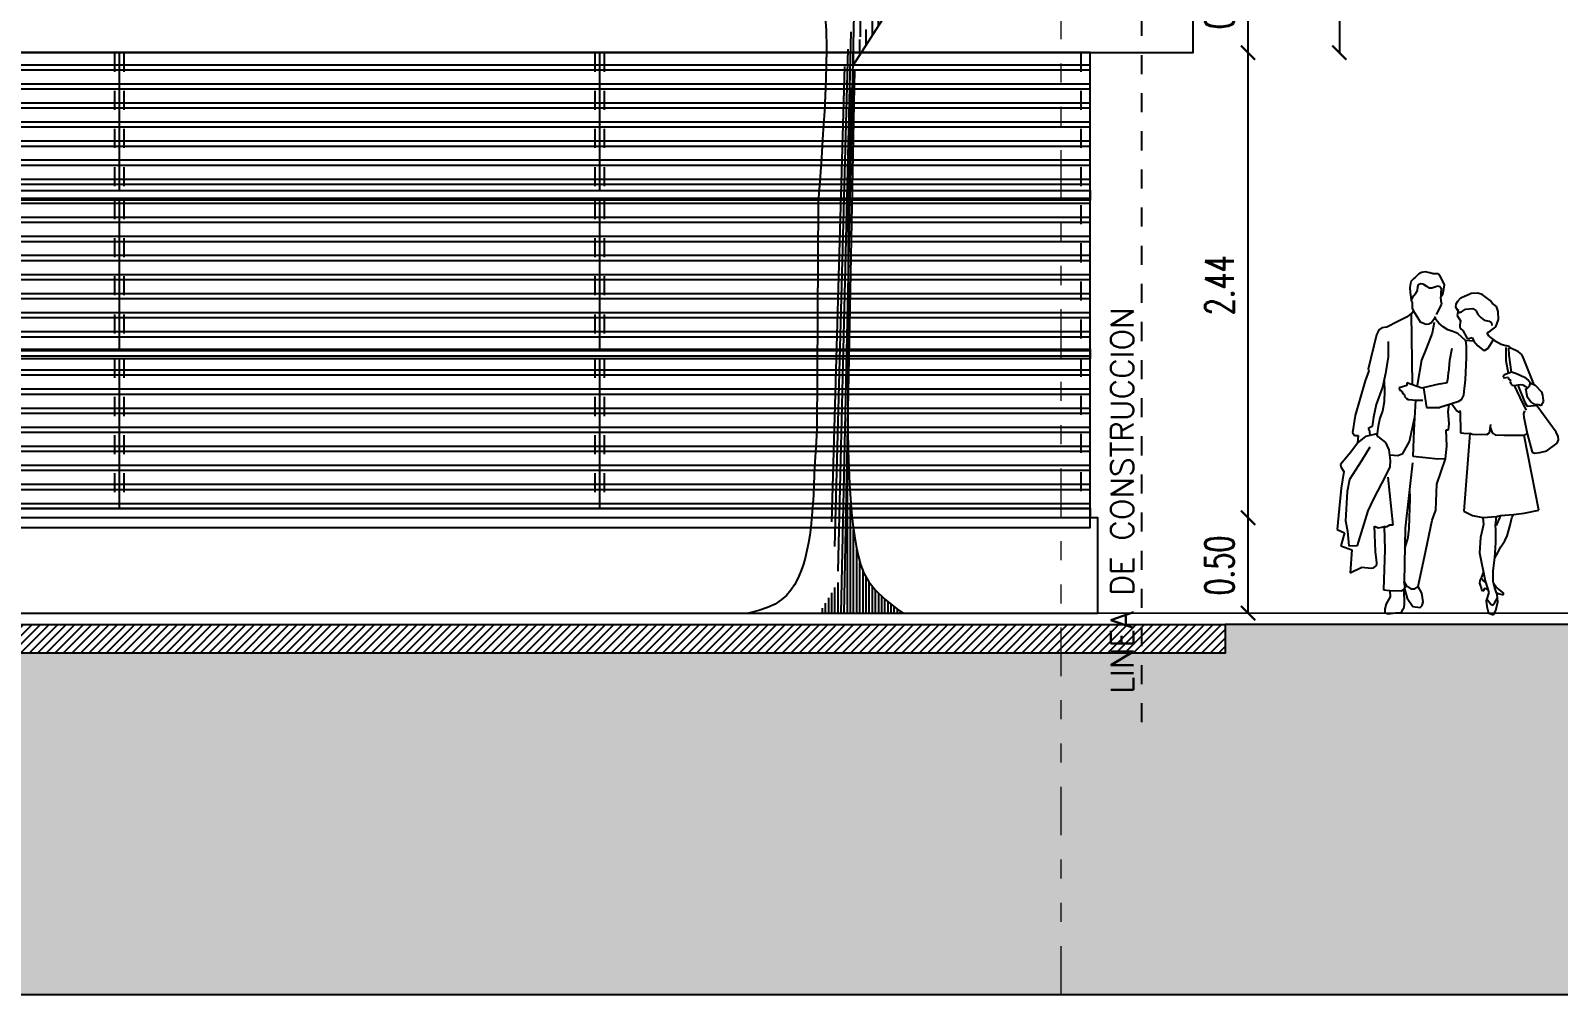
# Model space of a CAD drawing. Header units: millimetres. Extents: x 2056 to 4470, y 1400 to 3101.
# Drawn here: x 2096.89 to 2104.91, y 1438.33 to 1443.38 of the extents above; entities that cross this region are included whole.
import ezdxf

# ---------------------------------------------------------------- set-up
doc = ezdxf.new("R2010")
doc.units = ezdxf.units.MM
for name, pattern in [('DIVIDE', [31.75, 12.7, -6.35, 0, -6.35, 0, -6.35]), ('DOT', [0.25, 0, -0.25]), ('HIDDEN', [9.525, 6.35, -3.175])]:
    doc.linetypes.add(name, pattern=pattern)
for name, color, linetype in [('A-253', 253, 'Continuous'), ('A-ANNO-GLAZ', 124, 'Continuous'), ('A-ANNO-TEXT', 190, 'Continuous'), ('A-GLAZ', 5, 'Continuous'), ('A-GRID-COLS', 75, 'DIVIDE'), ('A-LDSP-TREE', 74, 'Continuous'), ('A-PLAN-1', 5, 'Continuous'), ('A-PLAN-2', 4, 'Continuous'), ('A-PLAN-3', 3, 'Continuous'), ('A-PLAN-5', 1, 'Continuous'), ('A-PLAN-6', 9, 'Continuous'), ('A-PROY', 15, 'HIDDEN')]:
    doc.layers.add(name, color=color, linetype=linetype)
doc.styles.add('COTAS', font='romans.shx', dxfattribs={"width": 0.7})
doc.styles.add('ROMANS', font='romans')
doc.dimstyles.new('DIM75', dxfattribs={"dimtxt": 0.15, "dimasz": 0.075, "dimexe": 0, "dimexo": 0, "dimgap": 0.075, "dimtad": 1, "dimzin": 1, "dimdsep": 46, "dimtxsty": 'COTAS', "dimblk": 'ARCHTICK', "dimcen": 0, "dimse1": 1, "dimse2": 1, "dimclrd": 8, "dimclre": 8, "dimclrt": 54, "dimaunit": 1, "dimazin": 0, "dimtfac": 1, "dimtix": 1, "dimtmove": 1, "dimatfit": 3, "dimldrblk": 'DOT', "dimfxl": 1, "dimtvp": 1.75, "dimtolj": 1, "dimtzin": 4, "dimarcsym": 0})

# ---------------------------------------------------------------- blocks, each defined once
blk = doc.blocks.new('*X63')
at = {"color": 0}
for p, q in [((197.625, 16.908), (197.625, 16.9653)), ((197.6625, 16.929), (197.6625, 16.9863)), ((197.7, 16.95), (197.7, 17.0074)), ((197.7375, 16.9711), (197.7375, 17.0207)), ((197.4375, 16.8028), (197.4375, 16.8601)), ((197.475, 16.8238), (197.475, 16.8812)), ((197.5125, 16.8449), (197.5125, 16.9022)), ((197.55, 16.8659), (197.55, 16.9232)), ((197.5875, 16.8869), (197.5875, 16.9443)), ((197.2875, 16.7187), (197.2875, 16.776)), ((197.325, 16.7397), (197.325, 16.797)), ((197.3625, 16.7607), (197.3625, 16.8181)), ((197.4, 16.7818), (197.4, 16.8391)), ((197.1375, 16.6346), (197.1375, 16.6919)), ((197.175, 16.6556), (197.175, 16.7129)), ((197.2125, 16.6766), (197.2125, 16.7339)), ((197.25, 16.6977), (197.25, 16.755)), ((196.95, 16.5294), (196.95, 16.5867)), ((196.9875, 16.5504), (196.9875, 16.6078)), ((197.025, 16.5715), (197.025, 16.6288)), ((197.0625, 16.5925), (197.0625, 16.6498)), ((197.1, 16.6135), (197.1, 16.6709)), ((196.8, 16.4453), (196.8, 16.5026)), ((196.8375, 16.4663), (196.8375, 16.5236)), ((196.875, 16.4873), (196.875, 16.5447)), ((196.9125, 16.5084), (196.9125, 16.5657)), ((196.65, 16.3612), (196.65, 16.4185)), ((196.6875, 16.3822), (196.6875, 16.4395)), ((196.725, 16.4032), (196.725, 16.4605)), ((196.7625, 16.4242), (196.7625, 16.4816)), ((196.5375, 16.272), (196.5375, 16.3397)), ((196.575, 16.3062), (196.575, 16.3739)), ((196.6125, 16.3401), (196.6125, 16.3974)), ((196.425, 16.1694), (196.425, 16.2371)), ((196.4625, 16.2036), (196.4625, 16.2713)), ((196.5, 16.2378), (196.5, 16.3055)), ((196.3125, 16.0558), (196.3125, 16.127)), ((196.35, 16.0938), (196.35, 16.1651)), ((196.3875, 16.1319), (196.3875, 16.2029)), ((196.2375, 15.9875), (196.2375, 16.0511)), ((196.275, 16.0177), (196.275, 16.089)), ((196.125, 15.899), (196.125, 15.9626)), ((196.1625, 15.9285), (196.1625, 15.9921)), ((196.2, 15.958), (196.2, 16.0216)), ((196.05, 15.7895), (196.05, 15.8824)), ((196.0875, 15.8482), (196.0875, 15.9331)), ((195.975, 15.6722), (195.975, 15.7651)), ((196.0125, 15.7309), (196.0125, 15.8237)), ((195.9375, 15.6136), (195.9375, 15.7064)), ((195.8625, 15.4963), (195.8625, 15.5891)), ((195.9, 15.5549), (195.9, 15.6478)), ((195.825, 15.4376), (195.825, 15.5305)), ((195.75, 15.3203), (195.75, 15.4131)), ((195.7875, 15.379), (195.7875, 15.4718)), ((195.7125, 15.2617), (195.7125, 15.3545)), ((195.6375, 15.1444), (195.6375, 15.2372)), ((195.675, 15.203), (195.675, 15.2958)), ((195.5625, 15.0271), (195.5625, 15.1199)), ((195.6, 15.0857), (195.6, 15.1785))]:
    blk.add_line(p, q, dxfattribs=at)
blk = doc.blocks.new('TROPI')
for p, q in [((0.84, 4.318), (0.84, 5.778)), ((0.574, 4.47), (0.581, 4.363)), ((0.695, 0), (0.793, 4.488)), ((0.581, 4.363), (0.584, 4.239)), ((0.671, 0.315), (0.77, 4.357)), ((0.584, 4.239), (0.583, 4.095)), ((0.648, 0.499), (0.746, 4.226)), ((0.583, 4.095), (0.577, 3.935)), ((0.624, 0.684), (0.723, 4.095)), ((0.718, 0), (0.798, 4.07)), ((0.577, 3.935), (0.569, 3.764)), ((0.773, 3.937), (0.765, 3.778)), ((0.569, 3.764), (0.558, 3.588)), ((0.765, 3.778), (0.759, 3.609)), ((0.558, 3.588), (0.546, 3.412)), ((0.759, 3.609), (0.753, 3.435)), ((0.546, 3.412), (0.534, 3.24)), ((0.753, 3.435), (0.749, 3.261)), ((0.534, 3.24), (0.523, 3.079)), ((0.749, 3.261), (0.746, 3.091)), ((0.523, 3.079), (0.512, 1.37)), ((0.746, 3.091), (0.745, 1.369)), ((0.512, 1.37), (0.504, 1.243)), ((0.745, 1.369), (0.747, 1.222)), ((0.504, 1.243), (0.498, 1.133)), ((0.747, 1.222), (0.751, 1.088)), ((0.493, 1.039), (0.489, 0.957)), ((0.498, 1.133), (0.493, 1.039)), ((0.741, 0), (0.741, 1.078)), ((0.751, 1.088), (0.756, 0.966)), ((0.489, 0.957), (0.486, 0.885)), ((0.756, 0.966), (0.764, 0.856)), ((0.482, 0.82), (0.478, 0.76)), ((0.486, 0.885), (0.482, 0.82)), ((0.764, 0.856), (0.773, 0.755)), ((0.765, 0), (0.765, 0.812)), ((0.473, 0.702), (0.467, 0.643)), ((0.478, 0.76), (0.473, 0.702)), ((0.773, 0.755), (0.783, 0.663)), ((0.459, 0.585), (0.45, 0.527)), ((0.467, 0.643), (0.459, 0.585)), ((0.783, 0.663), (0.795, 0.58)), ((0.788, 0), (0.788, 0.623)), ((0.795, 0.58), (0.807, 0.503)), ((0.438, 0.469), (0.425, 0.413)), ((0.45, 0.527), (0.438, 0.469)), ((0.807, 0.503), (0.821, 0.431)), ((0.812, 0), (0.812, 0.48)), ((0.409, 0.359), (0.39, 0.307)), ((0.425, 0.413), (0.409, 0.359)), ((0.821, 0.431), (0.839, 0.364)), ((0.835, 0), (0.835, 0.38)), ((0.839, 0.364), (0.865, 0.299)), ((0.37, 0.259), (0.346, 0.213)), ((0.39, 0.307), (0.37, 0.259)), ((0.671, 0), (0.671, 0.229)), ((0.859, 0), (0.859, 0.316)), ((0.865, 0.299), (0.902, 0.235)), ((0.882, 0), (0.882, 0.27)), ((0.902, 0.235), (0.953, 0.171)), ((0.905, 0), (0.905, 0.231)), ((0.285, 0.133), (0.246, 0.099)), ((0.318, 0.171), (0.285, 0.133)), ((0.346, 0.213), (0.318, 0.171)), ((0.624, 0), (0.624, 0.152)), ((0.648, 0), (0.648, 0.191)), ((0.929, 0), (0.929, 0.201)), ((0.952, 0), (0.952, 0.172)), ((0.953, 0.171), (1.022, 0.104)), ((0.976, 0), (0.976, 0.149)), ((0.999, 0), (0.999, 0.126)), ((0.077, 0.019), (0, 0)), ((0.143, 0.041), (0.077, 0.019)), ((0.199, 0.068), (0.143, 0.041)), ((0.246, 0.099), (0.199, 0.068)), ((0.554, 0), (0.554, 0.037)), ((0.577, 0), (0.577, 0.075)), ((0.601, 0), (0.601, 0.114)), ((1.022, 0.104), (1.111, 0.033)), ((1.023, -0.001), (1.023, 0.103)), ((1.046, 0), (1.046, 0.084)), ((1.069, 0), (1.069, 0.066)), ((1.093, 0), (1.093, 0.047)), ((1.111, 0.033), (1.16, 0)), ((1.116, 0), (1.116, 0.029)), ((1.14, 0), (1.14, 0.014))]:
    blk.add_line(p, q)
blk.add_lwpolyline([(3.533, 6.555), (2.1, 5.751), (1.86, 5.532), (1.675, 5.344), (1.479, 5.19), (0.785, 4.105)])
at = {"xscale": 1.25, "yscale": 1.25, "zscale": 1.25}
blk.add_blockref('*X63', (-243.665, -14.674), dxfattribs=at)
blk = doc.blocks.new('SYMBOL_Human_11_2D')
at = {"color": 0, "linetype": 'ByBlock'}
for p, q in [((-0.1866, 1.7702), (-0.2018, 1.7544)), ((-0.1805, 1.7761), (-0.1866, 1.7702)), ((-0.1627, 1.793), (-0.1805, 1.7761)), ((-0.1466, 1.8017), (-0.1627, 1.793)), ((-0.1266, 1.8052), (-0.1466, 1.8017)), ((-0.1036, 1.8008), (-0.1266, 1.8052)), ((-0.0857, 1.7957), (-0.1036, 1.8008)), ((-0.0593, 1.7949), (-0.0857, 1.7957)), ((-0.0492, 1.782), (-0.0593, 1.7949)), ((-0.0366, 1.7607), (-0.0492, 1.782)), ((-0.2018, 1.7544), (-0.2074, 1.7238)), ((-0.2074, 1.7238), (-0.2063, 1.6976)), ((-0.2063, 1.6976), (-0.2022, 1.6718)), ((-0.1869, 1.681), (-0.1756, 1.6928)), ((-0.1756, 1.6928), (-0.1682, 1.7081)), ((-0.1682, 1.7081), (-0.166, 1.7267)), ((-0.166, 1.7267), (-0.1625, 1.7393)), ((-0.1625, 1.7393), (-0.1527, 1.7442)), ((-0.1527, 1.7442), (-0.1393, 1.7419)), ((-0.1393, 1.7419), (-0.1212, 1.7302)), ((-0.1212, 1.7302), (-0.1076, 1.7213)), ((-0.1076, 1.7213), (-0.0932, 1.7218)), ((-0.0932, 1.7218), (-0.0722, 1.7281)), ((-0.0722, 1.7281), (-0.0591, 1.7325)), ((-0.0591, 1.7325), (-0.0511, 1.7287)), ((-0.0511, 1.7287), (-0.0448, 1.7218)), ((-0.0454, 1.6934), (-0.0459, 1.6736)), ((-0.0459, 1.6736), (-0.0344, 1.6891)), ((-0.0428, 1.7181), (-0.0454, 1.6934)), ((-0.0448, 1.7218), (-0.0428, 1.7181)), ((-0.0262, 1.7379), (-0.0366, 1.7607)), ((-0.0344, 1.6891), (-0.0286, 1.7149)), ((-0.0286, 1.7149), (-0.0262, 1.7379)), ((0.0831, 1.6792), (0.0967, 1.6847)), ((0.1132, 1.6917), (0.0878, 1.6797)), ((0.1488, 1.6932), (0.1132, 1.6917)), ((0.1716, 1.6871), (0.1488, 1.6932)), ((0.2139, 1.6549), (0.1716, 1.6871)), ((-0.2022, 1.6718), (-0.2001, 1.656)), ((-0.2001, 1.656), (-0.1957, 1.6442)), ((-0.1988, 1.6573), (-0.1869, 1.681)), ((-0.1957, 1.6442), (-0.1952, 1.6145)), ((-0.1952, 1.6145), (-0.1885, 1.5988)), ((-0.0681, 1.5811), (-0.0403, 1.6357)), ((-0.0437, 1.6515), (-0.0459, 1.6736)), ((-0.0403, 1.6357), (-0.0437, 1.6515)), ((0.0336, 1.6196), (0.0348, 1.6378)), ((0.0437, 1.6024), (0.0336, 1.6196)), ((0.0348, 1.6378), (0.0439, 1.6517)), ((0.045, 1.6078), (0.0401, 1.5763)), ((0.0439, 1.6517), (0.0601, 1.6699)), ((0.0601, 1.6699), (0.0831, 1.6792)), ((0.0639, 1.5964), (0.0845, 1.6098)), ((0.1234, 1.613), (0.1385, 1.6029)), ((0.2267, 1.6389), (0.2139, 1.6549)), ((0.2462, 1.6231), (0.2267, 1.6389)), ((0.2552, 1.597), (0.2462, 1.6231)), ((-0.2739, 1.5427), (-0.3286, 1.5157)), ((-0.2251, 1.5684), (-0.2739, 1.5427)), ((-0.195, 1.5913), (-0.2251, 1.5684)), ((-0.2, 1.585), (-0.1952, 1.2153)), ((-0.1885, 1.5988), (-0.195, 1.5913)), ((-0.1885, 1.5988), (-0.1655, 1.5642)), ((-0.1655, 1.5642), (-0.1536, 1.5438)), ((-0.1536, 1.5438), (-0.1216, 1.5319)), ((-0.1216, 1.5319), (-0.1075, 1.5328)), ((-0.1075, 1.5328), (-0.0935, 1.54)), ((-0.0935, 1.54), (-0.0748, 1.568)), ((-0.0795, 1.5397), (-0.0901, 1.4845)), ((-0.0795, 1.5397), (-0.0795, 1.5397)), ((-0.0748, 1.568), (-0.0734, 1.5706)), ((-0.0721, 1.5558), (-0.0748, 1.568)), ((-0.0552, 1.5368), (-0.0721, 1.5558)), ((-0.0327, 1.5167), (-0.0552, 1.5368)), ((-0.0385, 1.5241), (-0.0385, 1.5241)), ((0.0401, 1.5763), (0.0573, 1.549)), ((0.0434, 1.5981), (0.0521, 1.593)), ((0.0521, 1.593), (0.0639, 1.5964)), ((0.0573, 1.549), (0.0545, 1.5264)), ((0.0545, 1.5264), (0.0549, 1.5161)), ((0.1385, 1.6029), (0.1512, 1.58)), ((0.1512, 1.58), (0.1648, 1.5653)), ((0.1648, 1.5653), (0.1828, 1.5523)), ((0.1828, 1.5523), (0.2085, 1.5462)), ((0.2085, 1.5462), (0.221, 1.538)), ((0.221, 1.538), (0.223, 1.5234)), ((0.2442, 1.5174), (0.2581, 1.5559)), ((0.2581, 1.5559), (0.2552, 1.597)), ((-0.3827, 1.4759), (-0.4256, 1.2942)), ((-0.3744, 1.492), (-0.3827, 1.4759)), ((-0.3673, 1.5024), (-0.3744, 1.492)), ((-0.3548, 1.5117), (-0.3673, 1.5024)), ((-0.3286, 1.5157), (-0.3548, 1.5117)), ((-0.0901, 1.4845), (-0.1199, 1.4075)), ((-0.009, 1.5011), (-0.0327, 1.5167)), ((0.0182, 1.4927), (-0.009, 1.5011)), ((0.0446, 1.4827), (0.0182, 1.4927)), ((0.0835, 1.4448), (0.0446, 1.4827)), ((0.0549, 1.5161), (0.0617, 1.505)), ((0.0617, 1.505), (0.0705, 1.4975)), ((0.0705, 1.4975), (0.0891, 1.4635)), ((0.1272, 1.4418), (0.0835, 1.4448)), ((0.0835, 1.4448), (0.0879, 1.4165)), ((0.0891, 1.4635), (0.0937, 1.458)), ((0.0937, 1.458), (0.1014, 1.456)), ((0.1014, 1.456), (0.1078, 1.4573)), ((0.1078, 1.4573), (0.1187, 1.4612)), ((0.1187, 1.4612), (0.1272, 1.4418)), ((0.1993, 1.4874), (0.2146, 1.4966)), ((0.1998, 1.4803), (0.1993, 1.4874)), ((0.2081, 1.4659), (0.1998, 1.4803)), ((0.228, 1.4451), (0.2016, 1.4027)), ((0.2081, 1.4659), (0.2368, 1.4451)), ((0.2146, 1.4966), (0.2442, 1.5174)), ((0.2368, 1.4451), (0.2721, 1.4257)), ((-0.3208, 1.4401), (-0.3207, 1.3604)), ((-0.1199, 1.4075), (-0.1468, 1.3418)), ((0.0121, 1.4037), (0.0003, 1.3407)), ((0.0879, 1.4165), (0.0882, 1.3557)), ((0.1272, 1.4418), (0.1486, 1.4168)), ((0.1486, 1.4168), (0.1826, 1.3906)), ((0.2016, 1.4027), (0.1822, 1.3904)), ((0.2721, 1.4257), (0.3015, 1.4166)), ((0.2957, 1.409), (0.2961, 1.3396)), ((0.3159, 1.4142), (0.3015, 1.4166)), ((0.3094, 1.4061), (0.3112, 1.368)), ((0.3112, 1.368), (0.3232, 1.2793)), ((0.3168, 1.4072), (0.3159, 1.4142)), ((0.3455, 1.3942), (0.3168, 1.4072)), ((0.3624, 1.3855), (0.3455, 1.3942)), ((0.3802, 1.3714), (0.3624, 1.3855)), ((0.3889, 1.3531), (0.3802, 1.3714)), ((-0.4235, 1.2866), (-0.4426, 1.2339)), ((-0.4256, 1.2942), (-0.4235, 1.2866)), ((-0.3207, 1.3604), (-0.3361, 1.2724)), ((-0.1468, 1.3418), (-0.1686, 1.2087)), ((0.0003, 1.3407), (-0.0058, 1.2791)), ((0.0882, 1.3557), (0.0829, 1.2395)), ((0.2961, 1.3396), (0.2961, 1.3396)), ((0.2961, 1.3396), (0.3077, 1.2744)), ((0.4444, 1.2129), (0.3889, 1.3531)), ((-0.4426, 1.2339), (-0.495, 1.0518)), ((-0.3361, 1.2724), (-0.3513, 1.2008)), ((-0.343, 1.2342), (-0.3412, 1.1809)), ((-0.2244, 1.2098), (-0.263, 1.1972)), ((-0.2237, 1.2233), (-0.2244, 1.2098)), ((-0.1441, 1.1959), (-0.2237, 1.2233)), ((-0.0487, 1.2188), (-0.1441, 1.1959)), ((0.0829, 1.2395), (0.076, 1.1779)), ((0.2833, 1.2621), (0.282, 1.253)), ((0.282, 1.253), (0.2859, 1.2498)), ((0.2881, 1.2672), (0.2833, 1.2621)), ((0.2859, 1.2498), (0.3074, 1.2526)), ((0.2881, 1.2672), (0.3264, 1.2816)), ((0.3074, 1.2526), (0.3092, 1.245)), ((0.3092, 1.245), (0.3217, 1.2377)), ((0.3217, 1.2377), (0.316, 1.2298)), ((0.316, 1.2298), (0.3227, 1.221)), ((0.3227, 1.221), (0.3289, 1.2118)), ((0.3264, 1.2816), (0.3524, 1.2725)), ((0.3289, 1.2118), (0.3387, 1.2096)), ((0.3387, 1.2096), (0.3729, 1.2138)), ((0.3404, 1.2094), (0.3826, 1.116)), ((0.3524, 1.2725), (0.3941, 1.2528)), ((0.3582, 1.2116), (0.3959, 1.1205)), ((0.3729, 1.2138), (0.3852, 1.2128)), ((0.3852, 1.2128), (0.399, 1.2047)), ((0.3941, 1.2528), (0.4141, 1.2353)), ((0.399, 1.2047), (0.41, 1.1966)), ((0.4103, 1.195), (0.42, 1.2051)), ((0.4141, 1.2353), (0.4266, 1.2217)), ((0.42, 1.2051), (0.4238, 1.2174)), ((0.4238, 1.2174), (0.4242, 1.2237)), ((0.4238, 1.2174), (0.4238, 1.2174)), ((0.4266, 1.2217), (0.4494, 1.2114)), ((0.4494, 1.2114), (0.4826, 1.176)), ((-0.3513, 1.2008), (-0.3839, 1.1099)), ((-0.3419, 1.123), (-0.3514, 1.0747)), ((-0.3412, 1.1809), (-0.3419, 1.123)), ((-0.263, 1.1972), (-0.2612, 1.1852)), ((-0.2612, 1.1852), (-0.2557, 1.1849)), ((-0.2557, 1.1849), (-0.2488, 1.1755)), ((-0.2488, 1.1755), (-0.244, 1.1653)), ((-0.244, 1.1653), (-0.2374, 1.1637)), ((-0.2374, 1.1637), (-0.2332, 1.1491)), ((-0.2332, 1.1491), (-0.2249, 1.1416)), ((-0.2249, 1.1416), (-0.2165, 1.1366)), ((-0.2165, 1.1366), (-0.1713, 1.1323)), ((-0.1857, 0.9744), (-0.1771, 1.1321)), ((-0.1713, 1.1323), (-0.1402, 1.1324)), ((-0.1353, 1.1979), (-0.1203, 1.0938)), ((0.0441, 1.1241), (-0.0508, 1.0945)), ((0.0623, 1.1347), (0.0441, 1.1241)), ((0.0734, 1.1578), (0.0623, 1.1347)), ((0.076, 1.1779), (0.0734, 1.1578)), ((0.4004, 1.1924), (0.4103, 1.1954)), ((0.4095, 1.1466), (0.4004, 1.1924)), ((0.4273, 1.1238), (0.4095, 1.1466)), ((0.4103, 1.1954), (0.4103, 1.195)), ((0.4477, 1.1099), (0.4273, 1.1238)), ((0.494, 1.1278), (0.4801, 1.1022)), ((0.4826, 1.176), (0.4826, 1.1763)), ((0.4826, 1.1763), (0.4874, 1.158)), ((0.4874, 1.158), (0.4895, 1.1453)), ((0.4895, 1.1453), (0.4914, 1.1315)), ((0.4914, 1.1315), (0.494, 1.1278)), ((-0.495, 1.0518), (-0.5085, 0.9624)), ((-0.495, 1.0518), (-0.495, 1.0518)), ((-0.3976, 1.0432), (-0.4058, 0.9945)), ((-0.3839, 1.1099), (-0.3976, 1.0432)), ((-0.3514, 1.0747), (-0.3656, 1.0383)), ((-0.2093, 0.9161), (-0.1814, 1.0448)), ((-0.1203, 1.0938), (-0.0508, 1.0945)), ((-0.0064, 1.0733), (-0.0022, 1.1096)), ((-0.0022, 1.0078), (-0.0064, 1.0733)), ((0.013, 1.1132), (0.0396, 1.0772)), ((0.0396, 1.0772), (0.0451, 1.072)), ((0.0451, 1.072), (0.0563, 1.0718)), ((0.0563, 1.0718), (0.0567, 1.0775)), ((0.0563, 1.0718), (0.0575, 0.9615)), ((0.3826, 1.116), (0.4026, 1.0805)), ((0.3942, 1.0769), (0.388, 1.0615)), ((0.388, 1.0615), (0.3904, 1.0432)), ((0.3904, 1.0432), (0.4082, 0.9573)), ((0.3959, 1.1205), (0.4077, 1.1013)), ((0.4077, 1.1013), (0.447, 1.1049)), ((0.4696, 1.1087), (0.4477, 1.1099)), ((0.4611, 1.1004), (0.4481, 1.1042)), ((0.5604, 0.9645), (0.4611, 1.1004)), ((0.4801, 1.1022), (0.4696, 1.1087)), ((-0.5085, 0.9624), (-0.4986, 0.9462)), ((-0.4058, 0.9945), (-0.4257, 0.9839)), ((-0.4257, 0.9839), (-0.4195, 0.9691)), ((-0.4195, 0.9691), (-0.4181, 0.9477)), ((-0.3747, 0.9962), (-0.3813, 0.9457)), ((-0.3656, 1.0383), (-0.3747, 0.9962)), ((-0.1904, 0.8374), (-0.1857, 0.9744)), ((-0.0178, 0.9763), (-0.0046, 0.977)), ((-0.0142, 0.8919), (-0.0178, 0.9763)), ((-0.0178, 0.9763), (-0.0178, 0.9763)), ((-0.0046, 0.977), (-0.0022, 1.0078)), ((0.2157, 1.0056), (0.2086, 0.9597)), ((0.2136, 0.9914), (0.2226, 0.967)), ((0.2226, 0.967), (0.229, 0.9567)), ((0.5708, 0.9417), (0.5604, 0.9645)), ((-0.4829, 0.9061), (-0.5174, 0.8603)), ((-0.4986, 0.9462), (-0.4792, 0.9464)), ((-0.4792, 0.9464), (-0.4829, 0.9061)), ((-0.4829, 0.9061), (-0.4376, 0.9427)), ((-0.4181, 0.8867), (-0.4614, 0.8142)), ((-0.4376, 0.9427), (-0.3791, 0.9576)), ((-0.3732, 0.942), (-0.3807, 0.9423)), ((-0.3335, 0.9099), (-0.3732, 0.942)), ((-0.316, 0.8714), (-0.3335, 0.9099)), ((-0.2446, 0.8533), (-0.2093, 0.9161)), ((-0.0209, 0.8245), (-0.0142, 0.8919)), ((0.0575, 0.9615), (0.0759, 0.9591)), ((0.1072, 0.9579), (0.0754, 0.5502)), ((0.0759, 0.9591), (0.1072, 0.9579)), ((0.1204, 0.9526), (0.1072, 0.9579)), ((0.1945, 0.9509), (0.1204, 0.9526)), ((0.2086, 0.9597), (0.1945, 0.9509)), ((0.229, 0.9567), (0.2405, 0.9503)), ((0.2405, 0.9503), (0.2854, 0.9491)), ((0.2854, 0.9491), (0.3315, 0.9491)), ((0.3315, 0.9491), (0.3917, 0.9491)), ((0.3923, 0.9478), (0.4082, 0.9573)), ((0.4698, 0.5558), (0.3923, 0.9478)), ((0.4082, 0.9573), (0.4337, 0.8592)), ((0.5118, 0.867), (0.5649, 0.906)), ((0.5649, 0.906), (0.5716, 0.9243)), ((0.5716, 0.9243), (0.5708, 0.9417)), ((-0.5174, 0.8603), (-0.5722, 0.7957)), ((-0.4614, 0.8142), (-0.5241, 0.7157)), ((-0.3101, 0.8157), (-0.316, 0.8714)), ((-0.3128, 0.8451), (-0.2712, 0.8419)), ((-0.311, 0.7819), (-0.3101, 0.8157)), ((-0.2712, 0.8419), (-0.2446, 0.8533)), ((-0.1946, 0.8029), (-0.2323, 0.4611)), ((-0.0606, 0.8231), (-0.1904, 0.8374)), ((-0.0663, 0.6921), (-0.0209, 0.8245)), ((-0.0209, 0.8245), (-0.0606, 0.8231)), ((0.4337, 0.8592), (0.4488, 0.8548)), ((0.4488, 0.8548), (0.4749, 0.8576)), ((0.4749, 0.8576), (0.5118, 0.867)), ((0.5243, 0.8763), (0.5243, 0.8763)), ((-0.5722, 0.7957), (-0.5696, 0.7819)), ((-0.5696, 0.7819), (-0.5542, 0.7585)), ((-0.5542, 0.7585), (-0.5685, 0.6703)), ((-0.3976, 0.6118), (-0.3325, 0.7384)), ((-0.3325, 0.7384), (-0.311, 0.7819)), ((-0.3227, 0.7291), (-0.2973, 0.4767)), ((-0.5685, 0.6703), (-0.5784, 0.5642)), ((-0.5363, 0.6538), (-0.5452, 0.5002)), ((-0.5241, 0.7157), (-0.5363, 0.6538)), ((-0.2056, 0.6146), (-0.2079, 0.6694)), ((-0.0715, 0.5547), (-0.0663, 0.6921)), ((-0.5784, 0.5642), (-0.5897, 0.4536)), ((-0.4265, 0.5517), (-0.3976, 0.6118)), ((-0.2088, 0.5178), (-0.2056, 0.6146)), ((-0.5452, 0.5002), (-0.5348, 0.4447)), ((-0.4827, 0.3698), (-0.4265, 0.5517)), ((-0.2111, 0.4554), (-0.2088, 0.5178)), ((-0.1236, 0.3445), (-0.091, 0.5023)), ((-0.091, 0.5023), (-0.0715, 0.5547)), ((0.0754, 0.5502), (0.1218, 0.5281)), ((0.1218, 0.5281), (0.1746, 0.5172)), ((0.1746, 0.5172), (0.2471, 0.5227)), ((0.1746, 0.5172), (0.1781, 0.4798)), ((0.2419, 0.475), (0.2471, 0.5227)), ((0.2671, 0.5266), (0.2456, 0.4757)), ((0.2471, 0.5227), (0.2671, 0.5266)), ((0.2671, 0.5266), (0.3367, 0.532)), ((0.3188, 0.4761), (0.3213, 0.4925)), ((0.3213, 0.4925), (0.3282, 0.5153)), ((0.3282, 0.5153), (0.3367, 0.532)), ((0.3367, 0.532), (0.3914, 0.5399)), ((0.3914, 0.5399), (0.4698, 0.5558)), ((-0.5897, 0.4536), (-0.55, 0.4368)), ((-0.55, 0.4368), (-0.5691, 0.3687)), ((-0.5348, 0.4447), (-0.5348, 0.4447)), ((-0.5348, 0.4447), (-0.5274, 0.3679)), ((-0.3881, 0.3382), (-0.393, 0.4707)), ((-0.393, 0.4707), (-0.3731, 0.4627)), ((-0.3731, 0.4627), (-0.3548, 0.4655)), ((-0.3548, 0.4655), (-0.3418, 0.469)), ((-0.332, 0.4669), (-0.3418, 0.469)), ((-0.3418, 0.469), (-0.3392, 0.3486)), ((-0.3142, 0.4763), (-0.332, 0.4669)), ((-0.2973, 0.4767), (-0.3142, 0.4763)), ((-0.2323, 0.4611), (-0.2372, 0.1791)), ((-0.2343, 0.355), (-0.2173, 0.4128)), ((-0.2173, 0.4128), (-0.2133, 0.4448)), ((-0.2133, 0.4448), (-0.2111, 0.4554)), ((0.1623, 0.4121), (0.1579, 0.3313)), ((0.1781, 0.4798), (0.1623, 0.4121)), ((0.1781, 0.4798), (0.1781, 0.4798)), ((0.2429, 0.4548), (0.2419, 0.475)), ((0.2428, 0.3866), (0.2429, 0.4548)), ((0.2903, 0.3946), (0.302, 0.4213)), ((0.302, 0.4213), (0.3188, 0.4761)), ((-0.5691, 0.3687), (-0.5123, 0.3477)), ((-0.5274, 0.3679), (-0.4827, 0.3698)), ((-0.5274, 0.3679), (-0.5274, 0.3679)), ((-0.5123, 0.3477), (-0.5204, 0.2266)), ((-0.3831, 0.2955), (-0.3881, 0.3382)), ((-0.3392, 0.3486), (-0.3459, 0.1373)), ((-0.162, 0.1637), (-0.1236, 0.3445)), ((0.1579, 0.3313), (0.1878, 0.1852)), ((0.2371, 0.3042), (0.2548, 0.3364)), ((0.2376, 0.3046), (0.2428, 0.3866)), ((0.2548, 0.3364), (0.2702, 0.3629)), ((0.2702, 0.3629), (0.2903, 0.3946)), ((-0.5204, 0.2266), (-0.4602, 0.2572)), ((-0.4602, 0.2572), (-0.4109, 0.2517)), ((-0.4109, 0.2517), (-0.3984, 0.2536)), ((-0.3984, 0.2536), (-0.389, 0.2606)), ((-0.389, 0.2606), (-0.381, 0.2709)), ((-0.3811, 0.2784), (-0.3831, 0.2955)), ((-0.381, 0.2709), (-0.3811, 0.2784)), ((0.2296, 0.2377), (0.2376, 0.3046)), ((-0.2329, 0.1499), (-0.2372, 0.1791)), ((-0.2372, 0.1791), (-0.2255, 0.1583)), ((-0.1641, 0.1547), (-0.162, 0.1637)), ((0.1594, 0.187), (0.1578, 0.173)), ((0.1578, 0.173), (0.1614, 0.1621)), ((0.1677, 0.2048), (0.1594, 0.187)), ((0.1614, 0.1621), (0.1657, 0.1479)), ((0.1671, 0.2003), (0.1779, 0.1853)), ((0.1768, 0.2288), (0.1677, 0.2048)), ((0.1768, 0.2288), (0.1768, 0.2288)), ((0.1779, 0.1853), (0.1862, 0.1782)), ((0.1878, 0.1852), (0.2071, 0.1235)), ((0.2302, 0.1818), (0.2296, 0.2377)), ((0.2388, 0.1459), (0.2302, 0.1818)), ((0.2452, 0.1517), (0.2333, 0.1693)), ((-0.3459, 0.1373), (-0.3121, 0.1348)), ((-0.3118, 0.1006), (-0.3326, 0.0648)), ((-0.3121, 0.1348), (-0.3118, 0.1006)), ((-0.3121, 0.1348), (-0.2537, 0.133)), ((-0.2537, 0.133), (-0.2371, 0.1418)), ((-0.2371, 0.1418), (-0.2329, 0.1499)), ((-0.2361, 0.0613), (-0.2371, 0.1418)), ((-0.2255, 0.1583), (-0.2354, 0.1426)), ((-0.2354, 0.1426), (-0.2225, 0.0932)), ((-0.2255, 0.1583), (-0.2021, 0.1433)), ((-0.2225, 0.0932), (-0.1929, 0.0496)), ((-0.2021, 0.1433), (-0.1823, 0.1433)), ((-0.1823, 0.1433), (-0.1641, 0.1547)), ((-0.1444, 0.1199), (-0.1641, 0.1547)), ((-0.1383, 0.0746), (-0.1444, 0.1199)), ((0.1657, 0.1479), (0.1684, 0.1353)), ((0.1684, 0.1353), (0.1798, 0.1323)), ((0.1798, 0.1323), (0.1837, 0.1445)), ((0.1837, 0.1445), (0.1879, 0.1463)), ((0.1879, 0.1463), (0.1952, 0.1426)), ((0.2071, 0.1235), (0.1925, 0.0804)), ((0.1925, 0.0804), (0.1968, 0.0497)), ((0.1952, 0.1426), (0.202, 0.1386)), ((0.1957, 0.0897), (0.2176, 0.0618)), ((0.2383, 0.0711), (0.2527, 0.0948)), ((0.2512, 0.113), (0.2388, 0.1459)), ((0.2616, 0.1393), (0.2452, 0.1517)), ((0.2452, 0.1517), (0.2452, 0.1517)), ((0.2478, 0.1223), (0.2608, 0.1167)), ((0.2546, 0.0752), (0.2512, 0.113)), ((0.2608, 0.1167), (0.2771, 0.1126)), ((0.2814, 0.1223), (0.2616, 0.1393)), ((-0.3385, 0.0378), (-0.3386, 0.0185)), ((-0.3386, 0.0185), (-0.3216, 0.0122)), ((-0.3326, 0.0648), (-0.3385, 0.0378)), ((-0.3216, 0.0122), (-0.2833, 0.0177)), ((-0.2833, 0.0177), (-0.2519, 0.0183)), ((-0.2519, 0.0183), (-0.2426, 0.038)), ((-0.2426, 0.038), (-0.2385, 0.0383)), ((-0.2385, 0.0383), (-0.2361, 0.0613)), ((-0.1929, 0.0496), (-0.153, 0.0451)), ((-0.153, 0.0451), (-0.1434, 0.0554)), ((-0.1434, 0.0554), (-0.1383, 0.0746)), ((0.1968, 0.0497), (0.2028, 0.0213)), ((0.2028, 0.0213), (0.2065, 0.0145)), ((0.2065, 0.0145), (0.2318, 0.0067)), ((0.2176, 0.0618), (0.2272, 0.0568)), ((0.2272, 0.0568), (0.2383, 0.0711)), ((0.2318, 0.0067), (0.2429, 0.0292)), ((0.2429, 0.0292), (0.2546, 0.0752))]:
    blk.add_line(p, q, dxfattribs=at)
blk.add_line((0.0845, 1.6098), (0.1234, 1.613))
blk.add_lwpolyline([(-0.0487, 1.2188), (-0.0116, 1.2258), (-0.0065, 1.2511), (-0.0058, 1.2791)])
blk.add_arc((0.2784, 0.1178), 0.00537, 255.84049, 56.75144, dxfattribs=at)
blk = doc.blocks.new('2D Human (11)')
blk.add_blockref('SYMBOL_Human_11_2D', (0, 0))
blk = doc.blocks.new('persiana prpal')
at = {"layer": 'A-253'}
for points in [[(-12.1953, -7.1), (-12.1953, -7.125), (0.46, -7.125), (0.46, -7.1)], [(-12.1953, -7.2), (-12.1953, -7.225), (0.4601, -7.225), (0.4601, -7.2)], [(-12.1953, -7.3), (-12.1953, -7.325), (0.46, -7.325), (0.46, -7.3)], [(-12.1953, -7.4), (-12.1953, -7.425), (0.4601, -7.425), (0.4601, -7.4)], [(-12.1953, -7.5), (-12.1953, -7.525), (0.46, -7.525), (0.46, -7.5)], [(-12.1953, -7.6), (-12.1953, -7.625), (0.4601, -7.625), (0.4601, -7.6)], [(-12.1953, -7.7), (-12.1953, -7.725), (0.46, -7.725), (0.46, -7.7)], [(-12.1953, -7.8), (-12.1953, -7.825), (0.4601, -7.825), (0.4601, -7.8)], [(-12.1953, -7.9), (-12.1953, -7.925), (0.46, -7.925), (0.46, -7.9)], [(-12.1953, -8), (-12.1953, -8.025), (0.4601, -8.025), (0.4601, -8)], [(-12.1953, -8.1), (-12.1953, -8.125), (0.46, -8.125), (0.46, -8.1)], [(-12.1953, -8.2), (-12.1953, -8.225), (0.4601, -8.225), (0.4601, -8.2)], [(-12.1953, -8.3), (-12.1953, -8.325), (0.46, -8.325), (0.46, -8.3)], [(-12.1953, -8.4), (-12.1953, -8.425), (0.4601, -8.425), (0.4601, -8.4)], [(-12.1953, -8.5), (-12.1953, -8.525), (0.46, -8.525), (0.46, -8.5)], [(-12.1953, -8.6), (-12.1953, -8.625), (0.4601, -8.625), (0.4601, -8.6)], [(-12.1953, -8.701), (-12.1953, -8.726), (0.46, -8.726), (0.46, -8.701)], [(-12.1953, -8.801), (-12.1953, -8.826), (0.4601, -8.826), (0.4601, -8.801)], [(-12.1953, -8.901), (-12.1953, -8.926), (0.46, -8.926), (0.46, -8.901)], [(-12.1953, -9.001), (-12.1953, -9.026), (0.4601, -9.026), (0.4601, -9.001)], [(-12.1953, -9.101), (-12.1953, -9.126), (0.46, -9.126), (0.46, -9.101)], [(-12.1953, -9.201), (-12.1953, -9.226), (0.4601, -9.226), (0.4601, -9.201)], [(-12.1953, -9.301), (-12.1953, -9.326), (0.46, -9.326), (0.46, -9.301)], [(-12.1953, -9.401), (-12.1953, -9.426), (0.4601, -9.426), (0.4601, -9.401)]]:
    blk.add_lwpolyline(points, close=True, dxfattribs=at)
blk = doc.blocks.new('_ArchTick')
at = {"color": 0, "linetype": 'ByBlock', "const_width": 0.15}
blk.add_lwpolyline([(-0.5, -0.5), (0.5, 0.5)], dxfattribs=at)
blk = doc.blocks.new('*D1164')
at = {"color": 8, "lineweight": -2, "transparency": 16777216}
blk.add_line((2103.2781, 1440.3272), (2103.2781, 1440.8272), dxfattribs=at)
at = {"color": 8, "lineweight": -2, "transparency": 16777216, "xscale": 0.075, "yscale": 0.075, "zscale": 0.075}
for p, rotation in [((2103.2781, 1440.8272), 89.9999999999998), ((2103.2781, 1440.3272), 269.9999999999998)]:
    blk.add_blockref('_ArchTick', p, dxfattribs=dict(at, rotation=rotation))
at = {"color": 54, "transparency": 16777216, "insert": (2103.1281, 1440.5772), "char_height": 0.15, "attachment_point": 5, "rotation": 90, "style": 'COTAS'}
blk.add_mtext('\\A1;0.50', dxfattribs=at)
blk = doc.blocks.new('_Dot')
at = {"color": 0, "linetype": 'ByBlock', "lineweight": -2}
blk.add_line((-0.5, 0), (-1, 0), dxfattribs=at)
at = {"color": 0, "linetype": 'ByBlock', "const_width": 0.5}
blk.add_lwpolyline([(-0.25, 0, 1), (0.25, 0, 1)], format="xyb", close=True, dxfattribs=at)
blk = doc.blocks.new('*D1165')
at = {"color": 8, "lineweight": -2, "transparency": 16777216}
blk.add_line((2103.2781, 1440.8272), (2103.2781, 1443.2672), dxfattribs=at)
at = {"color": 8, "lineweight": -2, "transparency": 16777216, "xscale": 0.075, "yscale": 0.075, "zscale": 0.075}
for p, rotation in [((2103.2781, 1443.2672), 89.9999999999998), ((2103.2781, 1440.8272), 269.9999999999998)]:
    blk.add_blockref('_ArchTick', p, dxfattribs=dict(at, rotation=rotation))
at = {"color": 54, "transparency": 16777216, "insert": (2103.1281, 1442.0472), "char_height": 0.15, "attachment_point": 5, "rotation": 90, "style": 'COTAS'}
blk.add_mtext('\\A1;2.44', dxfattribs=at)
blk = doc.blocks.new('*D1166')
at = {"color": 8, "lineweight": -2, "transparency": 16777216}
blk.add_line((2103.2781, 1443.2672), (2103.2781, 1443.8269), dxfattribs=at)
at = {"color": 8, "lineweight": -2, "transparency": 16777216, "xscale": 0.075, "yscale": 0.075, "zscale": 0.075}
for p, rotation in [((2103.2781, 1443.8269), 89.9999999999998), ((2103.2781, 1443.2672), 269.9999999999998)]:
    blk.add_blockref('_ArchTick', p, dxfattribs=dict(at, rotation=rotation))
at = {"color": 54, "transparency": 16777216, "insert": (2103.1281, 1443.5471), "char_height": 0.15, "attachment_point": 5, "rotation": 90, "style": 'COTAS'}
blk.add_mtext('\\A1;0.56', dxfattribs=at)
blk = doc.blocks.new('*D1284')
at = {"color": 8, "lineweight": -2, "transparency": 16777216}
blk.add_line((2103.7573, 1451.5423), (2103.7573, 1443.2672), dxfattribs=at)
at = {"color": 8, "lineweight": -2, "transparency": 16777216, "xscale": 0.075, "yscale": 0.075, "zscale": 0.075}
for p, rotation in [((2103.7573, 1451.5423), 89.99999999999977), ((2103.7573, 1443.2672), 269.9999999999998)]:
    blk.add_blockref('_ArchTick', p, dxfattribs=dict(at, rotation=rotation))
at = {"color": 54, "transparency": 16777216, "insert": (2103.6073, 1447.4047), "char_height": 0.15, "attachment_point": 5, "rotation": 90, "style": 'COTAS'}
blk.add_mtext('\\A1;8.28', dxfattribs=at)

msp = doc.modelspace()

# ---------------------------------------------------------------- hatches: boundary and pattern name
at = {"layer": 'A-PLAN-5'}
h = msp.add_hatch(dxfattribs=at)
h.set_pattern_fill('ANSI31', color=256, scale=0.01, style=0)
h.set_pattern_definition([(45, (-986962.318982, -1731722.20858), (-0.02245064030267, 0.02245064030267), [])])
h.paths.add_polyline_path([(2081.3404, 1440.2672), (2103.1581, 1440.2672), (2103.1581, 1440.1172), (2081.3404, 1440.1172)])
at = {"layer": 'A-PLAN-6'}
h = msp.add_hatch(dxfattribs=at)
h.set_pattern_fill('AR-PARQ1', color=256, scale=0.002, angle=45, style=0)
h.set_pattern_definition([(135, (-986962.319, -1731722.1817), (-0.86210458762, 4e-15), [0.6096, -0.6096]), (135, (-986962.24714, -1731722.1099), (-0.86210458762, 4e-15), [0.6096, -0.6096]), (135, (-986962.1753, -1731722.03804), (-0.86210458762, 4e-15), [0.6096, -0.6096]), (135, (-986962.10346, -1731721.9662), (-0.86210458762, 4e-15), [0.6096, -0.6096]), (135, (-986962.0316, -1731721.89436), (-0.86210458762, 4e-15), [0.6096, -0.6096]), (135, (-986961.9598, -1731721.8225), (-0.86210458762, 4e-15), [0.6096, -0.6096]), (135, (-986961.8879, -1731721.7507), (-0.86210458762, 4e-15), [0.6096, -0.6096]), (45, (-986962.75003, -1731721.7507), (0.86210458762, -4e-15), [0.6096, -0.6096]), (45, (-986962.8219, -1731721.67883), (0.86210458762, -4e-15), [0.6096, -0.6096]), (45, (-986962.8937, -1731721.607), (0.86210458762, -4e-15), [0.6096, -0.6096]), (45, (-986962.96556, -1731721.53515), (0.86210458762, -4e-15), [0.6096, -0.6096]), (45, (-986963.0374, -1731721.4633), (0.86210458762, -4e-15), [0.6096, -0.6096]), (45, (-986963.10924, -1731721.39146), (0.86210458762, -4e-15), [0.6096, -0.6096]), (45, (-986963.1811, -1731721.3196), (0.86210458762, -4e-15), [0.6096, -0.6096])])
h.paths.add_polyline_path([(2055.9129, 1440.2672), (2055.9129, 1438.3272), (2117.7068, 1438.3272), (2117.7068, 1440.1522), (2105.9197, 1440.1522), (2105.9197, 1440.2672), (2103.1581, 1440.2672), (2103.1581, 1440.1172), (2081.3404, 1440.1172), (2081.3404, 1440.2672)])

# ---------------------------------------------------------------- linework, layer by layer
at = {"layer": 'A-ANNO-GLAZ', "linetype": 'DOT', "ltscale": 0.1}
for points in [[(2097.3301, 1443.2672), (2097.3301, 1442.5442)], [(2097.3801, 1443.2672), (2097.3801, 1442.5442)], [(2099.8501, 1443.2672), (2099.8501, 1442.5442)], [(2099.9001, 1443.2672), (2099.9001, 1442.5442)], [(2102.4005, 1443.2672), (2102.4005, 1440.8772)], [(2097.3301, 1442.4942), (2097.3301, 1441.7112)], [(2097.3801, 1442.4942), (2097.3801, 1441.7112)], [(2099.8501, 1442.4942), (2099.8501, 1441.7112)], [(2099.9001, 1442.4942), (2099.9001, 1441.7112)], [(2097.3301, 1441.6612), (2097.3301, 1440.8772)], [(2097.3801, 1441.6612), (2097.3801, 1440.8772)], [(2099.8501, 1441.6612), (2099.8501, 1440.8772)], [(2099.9001, 1441.6612), (2099.9001, 1440.8772)]]:
    msp.add_lwpolyline(points, dxfattribs=at)
at = {"layer": 'A-ANNO-GLAZ', "ltscale": 0.1}
for points in [[(2097.3551, 1443.2672), (2097.3551, 1442.5442)], [(2099.8751, 1443.2672), (2099.8751, 1442.5442)], [(2097.3551, 1442.4942), (2097.3551, 1441.7112)], [(2099.8751, 1442.4942), (2099.8751, 1441.7112)], [(2097.3551, 1441.6612), (2097.3551, 1440.8772)], [(2099.8751, 1441.6612), (2099.8751, 1440.8772)]]:
    msp.add_lwpolyline(points, dxfattribs=at)
at = {"layer": 'A-GLAZ'}
for points in [[(2102.4505, 1443.2672), (2089.7951, 1443.2672), (2089.7951, 1440.7772), (2102.4505, 1440.7772)], [(2089.7951, 1442.4942), (2089.7951, 1442.5442), (2102.4505, 1442.5442), (2102.4505, 1442.4942)], [(2089.7951, 1441.6612), (2089.7951, 1441.7112), (2102.4505, 1441.7112), (2102.4505, 1441.6612)], [(2089.7951, 1440.8272), (2089.7951, 1440.8772), (2102.4505, 1440.8772), (2102.4505, 1440.8272)]]:
    msp.add_lwpolyline(points, close=True, dxfattribs=at)
at = {"layer": 'A-GRID-COLS', "lineweight": 9, "ltscale": 0.02}
msp.add_lwpolyline([(2102.2977, 1438.3272), (2102.2977, 1454.9141)], dxfattribs=at)
at = {"layer": 'A-PLAN-1', "const_width": 0.01}
msp.add_lwpolyline([(2055.9129, 1440.3272), (2105.9197, 1440.3272)], dxfattribs=at)
at = {"layer": 'A-PLAN-1'}
msp.add_lwpolyline([(2081.3404, 1440.2672), (2103.1581, 1440.2672), (2103.1581, 1440.1172), (2081.3404, 1440.1172)], close=True, dxfattribs=at)
at = {"layer": 'A-PLAN-2'}
for points in [[(2101.9905, 1443.8272), (2089.2951, 1443.8272), (2089.2951, 1440.3272), (2102.4904, 1440.3272), (2102.4904, 1440.8272), (2089.7951, 1440.8272), (2089.7951, 1443.2672), (2102.9904, 1443.2672), (2102.9904, 1451.5423), (2082.5077, 1451.5423), (2082.5077, 1448.1993), (2083.271, 1448.1993), (2083.271, 1450.2672), (2101.9904, 1450.2672), (2101.9905, 1443.8272)], [(2055.9129, 1440.2672), (2055.9129, 1438.3272), (2117.7068, 1438.3272), (2117.7068, 1440.1522), (2105.9197, 1440.1522), (2105.9197, 1440.2672), (2103.1581, 1440.2672), (2103.1581, 1440.1172), (2081.3404, 1440.1172), (2081.3404, 1440.2672), (2055.9129, 1440.2672)]]:
    msp.add_lwpolyline(points, dxfattribs=at)
at = {"layer": 'A-PROY', "ltscale": 0.01}
msp.add_lwpolyline([(2102.7203, 1439.7546), (2102.7203, 1455.1879)], dxfattribs=at)

# ---------------------------------------------------------------- block references
msp.add_blockref('persiana prpal', (2101.9904, 1450.3023))
at = {"layer": 'A-LDSP-TREE', "ltscale": 35, "xscale": 0.6999999999534339, "yscale": 0.6999999999534339, "zscale": 0.7}
msp.add_blockref('TROPI', (2100.6571, 1440.3272), dxfattribs=at)
at = {"layer": 'A-PLAN-3'}
msp.add_blockref('2D Human (11)', (2104.3348, 1440.3119), dxfattribs=at)

# ---------------------------------------------------------------- texts
at = {"layer": 'A-ANNO-TEXT', "style": 'ROMANS'}
msp.add_text('LINEA DE CONSTRUCCION', height=0.12, rotation=90, dxfattribs=at).set_placement((2102.6774, 1439.9048, 1.6972))

# ---------------------------------------------------------------- dimensions: what is measured, and where the dimension line sits
at = {"color": 2}
for base, p1, p2, picture, middle in [((2103.7573, 1443.2672), (2102.9904, 1451.5423), (2102.9904, 1443.2672), '*D1284', (2103.6073, 1447.4047)), ((2103.2781, 1443.8269), (2103.2564, 1443.2672), (2102.2565, 1443.8269), '*D1166', (2103.1281, 1443.5471)), ((2103.2781, 1443.2672), (2102.7564, 1440.8272), (2103.2564, 1443.2672), '*D1165', (2103.1281, 1442.0472)), ((2103.2781, 1440.8272), (2102.7564, 1440.3272), (2102.7564, 1440.8272), '*D1164', (2103.1281, 1440.5772))]:
    dim = msp.add_linear_dim(base=base, p1=p1, p2=p2, angle=90, dimstyle='DIM75', dxfattribs=at)
    dim.commit()
    dim.dimension.update_dxf_attribs({"geometry": picture, "text_midpoint": middle})

doc.saveas('drawing.dxf')
